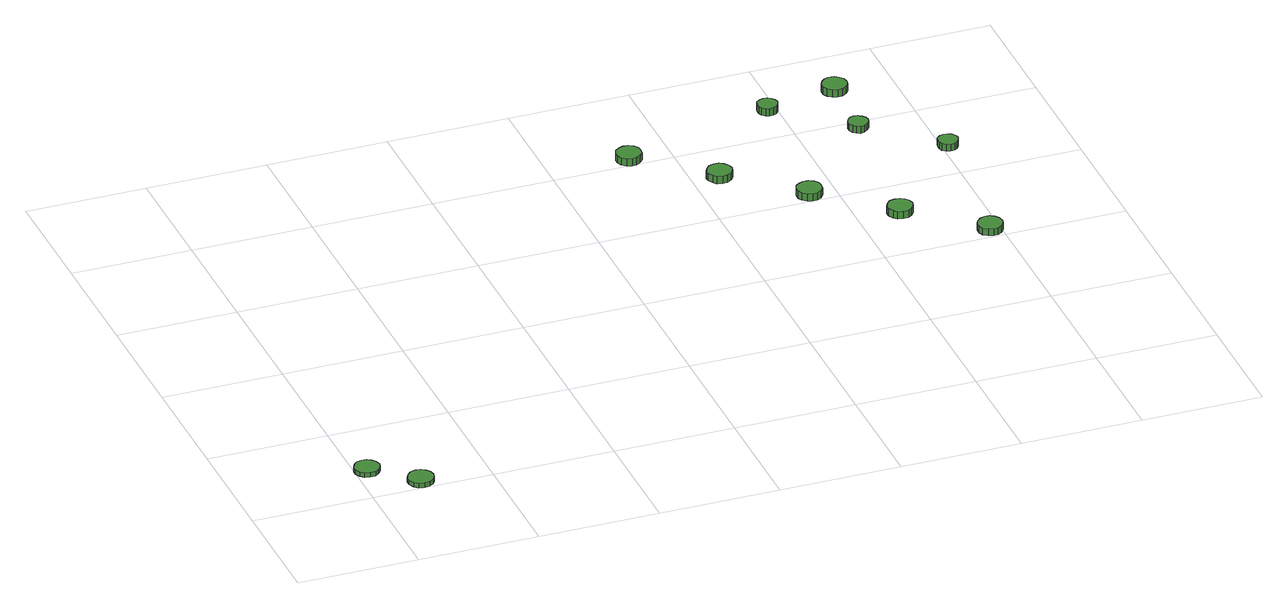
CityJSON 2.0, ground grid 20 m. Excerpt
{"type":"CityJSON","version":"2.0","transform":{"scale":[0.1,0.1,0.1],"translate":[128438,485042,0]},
"CityObjects":{
"tree1":{"type":"SolitaryVegetationObject","attributes":{"function":"something"},"geometry":[{"type":"MultiSurface","lod":"1","boundaries":[[[0,1,2,3,4,5,6,7,8,9,10,11,12,13,14]],[[15,16,17,18,19,20,21,22,23,24,25,26,27,28,29]],[[0,29,28,1]],[[1,28,27,2]],[[2,27,26,3]],[[3,26,25,4]],[[4,25,24,5]],[[5,24,23,6]],[[6,23,22,7]],[[7,22,21,8]],[[8,21,20,9]],[[9,20,19,10]],[[10,19,18,11]],[[11,18,17,12]],[[12,17,16,13]],[[13,16,15,14]],[[14,15,29,0]]]}]},
"tree2":{"type":"SolitaryVegetationObject","attributes":{"function":"something"},"geometry":[{"type":"MultiSurface","lod":"1","boundaries":[[[30,31,32,33,34,35,36,37,38,39,40,41,42,43,44]],[[45,46,47,48,49,50,51,52,53,54,55,56,57,58,59]],[[30,59,58,31]],[[31,58,57,32]],[[32,57,56,33]],[[33,56,55,34]],[[34,55,54,35]],[[35,54,53,36]],[[36,53,52,37]],[[37,52,51,38]],[[38,51,50,39]],[[39,50,49,40]],[[40,49,48,41]],[[41,48,47,42]],[[42,47,46,43]],[[43,46,45,44]],[[44,45,59,30]]]}]},
"tree3":{"type":"SolitaryVegetationObject","attributes":{"function":"something"},"geometry":[{"type":"MultiSurface","lod":"1","boundaries":[[[60,61,62,63,64,65,66,67,68,69,70,71,72,73,74]],[[75,76,77,78,79,80,81,82,83,84,85,86,87,88,89]],[[60,89,88,61]],[[61,88,87,62]],[[62,87,86,63]],[[63,86,85,64]],[[64,85,84,65]],[[65,84,83,66]],[[66,83,82,67]],[[67,82,81,68]],[[68,81,80,69]],[[69,80,79,70]],[[70,79,78,71]],[[71,78,77,72]],[[72,77,76,73]],[[73,76,75,74]],[[74,75,89,60]]]}]},
"tree4":{"type":"SolitaryVegetationObject","attributes":{"function":"something"},"geometry":[{"type":"MultiSurface","lod":"1","boundaries":[[[90,91,92,93,94,95,96,97,98,99,100,101,102,103,104]],[[105,106,107,108,109,110,111,112,113,114,115,116,117,118,119]],[[90,119,118,91]],[[91,118,117,92]],[[92,117,116,93]],[[93,116,115,94]],[[94,115,114,95]],[[95,114,113,96]],[[96,113,112,97]],[[97,112,111,98]],[[98,111,110,99]],[[99,110,109,100]],[[100,109,108,101]],[[101,108,107,102]],[[102,107,106,103]],[[103,106,105,104]],[[104,105,119,90]]]}]},
"tree5":{"type":"SolitaryVegetationObject","attributes":{"function":"something"},"geometry":[{"type":"MultiSurface","lod":"1","boundaries":[[[120,121,122,123,124,125,126,127,128,129,130,131,132,133,134]],[[135,136,137,138,139,140,141,142,143,144,145,146,147,148,149]],[[120,149,148,121]],[[121,148,147,122]],[[122,147,146,123]],[[123,146,145,124]],[[124,145,144,125]],[[125,144,143,126]],[[126,143,142,127]],[[127,142,141,128]],[[128,141,140,129]],[[129,140,139,130]],[[130,139,138,131]],[[131,138,137,132]],[[132,137,136,133]],[[133,136,135,134]],[[134,135,149,120]]]}]},
"tree6":{"type":"SolitaryVegetationObject","attributes":{"function":"something"},"geometry":[{"type":"MultiSurface","lod":"1","boundaries":[[[150,151,152,153,154,155,156,157,158,159,160,161,162,163,164]],[[165,166,167,168,169,170,171,172,173,174,175,176,177,178,179]],[[150,179,178,151]],[[151,178,177,152]],[[152,177,176,153]],[[153,176,175,154]],[[154,175,174,155]],[[155,174,173,156]],[[156,173,172,157]],[[157,172,171,158]],[[158,171,170,159]],[[159,170,169,160]],[[160,169,168,161]],[[161,168,167,162]],[[162,167,166,163]],[[163,166,165,164]],[[164,165,179,150]]]}]},
"tree7":{"type":"SolitaryVegetationObject","attributes":{"function":"something"},"geometry":[{"type":"MultiSurface","lod":"1","boundaries":[[[180,181,182,183,184,185,186,187,188,189,190,191,192,193,194]],[[195,196,197,198,199,200,201,202,203,204,205,206,207,208,209]],[[180,209,208,181]],[[181,208,207,182]],[[182,207,206,183]],[[183,206,205,184]],[[184,205,204,185]],[[185,204,203,186]],[[186,203,202,187]],[[187,202,201,188]],[[188,201,200,189]],[[189,200,199,190]],[[190,199,198,191]],[[191,198,197,192]],[[192,197,196,193]],[[193,196,195,194]],[[194,195,209,180]]]}]},
"tree8":{"type":"SolitaryVegetationObject","attributes":{"function":"something"},"geometry":[{"type":"MultiSurface","lod":"1","boundaries":[[[210,211,212,213,214,215,216,217,218,219,220,221,222,223,224]],[[225,226,227,228,229,230,231,232,233,234,235,236,237,238,239]],[[210,239,238,211]],[[211,238,237,212]],[[212,237,236,213]],[[213,236,235,214]],[[214,235,234,215]],[[215,234,233,216]],[[216,233,232,217]],[[217,232,231,218]],[[218,231,230,219]],[[219,230,229,220]],[[220,229,228,221]],[[221,228,227,222]],[[222,227,226,223]],[[223,226,225,224]],[[224,225,239,210]]]}]},
"tree9":{"type":"SolitaryVegetationObject","attributes":{"function":"something"},"geometry":[{"type":"MultiSurface","lod":"1","boundaries":[[[240,241,242,243,244,245,246,247,248,249,250,251,252,253,254]],[[255,256,257,258,259,260,261,262,263,264,265,266,267,268,269]],[[240,269,268,241]],[[241,268,267,242]],[[242,267,266,243]],[[243,266,265,244]],[[244,265,264,245]],[[245,264,263,246]],[[246,263,262,247]],[[247,262,261,248]],[[248,261,260,249]],[[249,260,259,250]],[[250,259,258,251]],[[251,258,257,252]],[[252,257,256,253]],[[253,256,255,254]],[[254,255,269,240]]]}]},
"tree10":{"type":"SolitaryVegetationObject","attributes":{"function":"something"},"geometry":[{"type":"MultiSurface","lod":"1","boundaries":[[[270,271,272,273,274,275,276,277,278,279,280,281,282,283,284]],[[285,286,287,288,289,290,291,292,293,294,295,296,297,298,299]],[[270,299,298,271]],[[271,298,297,272]],[[272,297,296,273]],[[273,296,295,274]],[[274,295,294,275]],[[275,294,293,276]],[[276,293,292,277]],[[277,292,291,278]],[[278,291,290,279]],[[279,290,289,280]],[[280,289,288,281]],[[281,288,287,282]],[[282,287,286,283]],[[283,286,285,284]],[[284,285,299,270]]]}]},
"tree11":{"type":"SolitaryVegetationObject","attributes":{"function":"something"},"geometry":[{"type":"MultiSurface","lod":"1","boundaries":[[[300,301,302,303,304,305,306,307,308,309,310,311,312,313,314]],[[315,316,317,318,319,320,321,322,323,324,325,326,327,328,329]],[[300,329,328,301]],[[301,328,327,302]],[[302,327,326,303]],[[303,326,325,304]],[[304,325,324,305]],[[305,324,323,306]],[[306,323,322,307]],[[307,322,321,308]],[[308,321,320,309]],[[309,320,319,310]],[[310,319,318,311]],[[311,318,317,312]],[[312,317,316,313]],[[313,316,315,314]],[[314,315,329,300]]]}]}
},
"vertices":[
[41,80,8],[39,88,8],[34,95,8],[27,99,8],[18,100,8],[10,98,8],[4,92,8],[0,84,8],[0,76,8],[4,68,8],[10,62,8],[18,60,8],[27,60,8],[34,65,8],[39,72,8],[39,72,0],[34,65,0],[27,60,0],[18,60,0],[10,62,0],[4,68,0],[0,76,0],[0,84,0],[4,92,0],[10,98,0],[18,100,0],[27,99,0],[34,95,0],[39,88,0],[41,80,0],
[109,22,8],[107,30,8],[102,37,8],[95,42,8],[86,43,8],[77,40,8],[71,34,8],[67,26,8],[67,17,8],[71,9,8],[77,3,8],[86,1,8],[95,2,8],[102,6,8],[107,13,8],[107,13,0],[102,6,0],[95,2,0],[86,1,0],[77,3,0],[71,9,0],[67,17,0],[67,26,0],[71,34,0],[77,40,0],[86,43,0],[95,42,0],[102,37,0],[107,30,0],[109,22,0],
[746,803,23],[745,811,23],[740,818,23],[732,822,23],[724,823,23],[716,820,23],[709,815,23],[706,807,23],[706,798,23],[709,791,23],[716,785,23],[724,782,23],[732,783,23],[740,788,23],[745,794,23],[745,794,10],[740,788,10],[732,783,10],[724,782,10],[716,785,10],[709,791,10],[706,798,10],[706,807,10],[709,815,10],[716,820,10],[724,823,10],[732,822,10],[740,818,10],[745,811,10],[746,803,10],
[860,703,23],[858,711,23],[853,718,23],[845,723,23],[837,723,23],[829,721,23],[823,715,23],[819,707,23],[819,699,23],[823,691,23],[829,685,23],[837,683,23],[845,684,23],[853,688,23],[858,695,23],[858,695,10],[853,688,10],[845,684,10],[837,683,10],[829,685,10],[823,691,10],[819,699,10],[819,707,10],[823,715,10],[829,721,10],[837,723,10],[845,723,10],[853,718,10],[858,711,10],[860,703,10],
[971,605,23],[970,613,23],[965,620,23],[957,624,23],[949,625,23],[941,622,23],[934,617,23],[931,609,23],[931,600,23],[934,593,23],[941,587,23],[949,584,23],[957,585,23],[965,589,23],[970,596,23],[970,596,10],[965,589,10],[957,585,10],[949,584,10],[941,587,10],[934,593,10],[931,600,10],[931,609,10],[934,617,10],[941,622,10],[949,625,10],[957,624,10],[965,620,10],[970,613,10],[971,605,10],
[1085,505,23],[1083,513,23],[1078,520,23],[1071,524,23],[1062,525,23],[1054,523,23],[1048,517,23],[1044,509,23],[1044,501,23],[1048,493,23],[1054,487,23],[1062,485,23],[1071,485,23],[1078,490,23],[1083,497,23],[1083,497,10],[1078,490,10],[1071,485,10],[1062,485,10],[1054,487,10],[1048,493,10],[1044,501,10],[1044,509,10],[1048,517,10],[1054,523,10],[1062,525,10],[1071,524,10],[1078,520,10],[1083,513,10],[1085,505,10],
[996,864,24],[994,870,24],[990,876,24],[984,880,24],[977,880,24],[971,878,24],[965,874,24],[963,867,24],[963,860,24],[965,854,24],[971,849,24],[977,847,24],[984,848,24],[990,851,24],[994,857,24],[994,857,11],[990,851,11],[984,848,11],[977,847,11],[971,849,11],[965,854,11],[963,860,11],[963,867,11],[965,874,11],[971,878,11],[977,880,11],[984,880,11],[990,876,11],[994,870,11],[996,864,11],
[1197,406,23],[1195,415,23],[1190,422,23],[1183,426,23],[1175,427,23],[1167,424,23],[1160,418,23],[1157,411,23],[1157,402,23],[1160,394,23],[1167,389,23],[1175,386,23],[1183,387,23],[1190,391,23],[1195,398,23],[1195,398,11],[1190,391,11],[1183,387,11],[1175,386,11],[1167,389,11],[1160,394,11],[1157,402,11],[1157,411,11],[1160,418,11],[1167,424,11],[1175,427,11],[1183,426,11],[1190,422,11],[1195,415,11],[1197,406,11],
[1109,764,24],[1107,771,24],[1103,776,24],[1097,780,24],[1090,781,24],[1084,779,24],[1079,774,24],[1076,768,24],[1076,761,24],[1079,754,24],[1084,750,24],[1090,747,24],[1097,748,24],[1103,752,24],[1107,757,24],[1107,757,12],[1103,752,12],[1097,748,12],[1090,747,12],[1084,750,12],[1079,754,12],[1076,761,12],[1076,768,12],[1079,774,12],[1084,779,12],[1090,781,12],[1097,780,12],[1103,776,12],[1107,771,12],[1109,764,12],
[1119,885,23],[1117,894,23],[1112,900,23],[1105,905,23],[1096,906,23],[1088,903,23],[1082,897,23],[1078,890,23],[1078,881,23],[1082,873,23],[1088,868,23],[1096,865,23],[1105,866,23],[1112,870,23],[1117,877,23],[1117,877,10],[1112,870,10],[1105,866,10],[1096,865,10],[1088,868,10],[1082,873,10],[1078,881,10],[1078,890,10],[1082,897,10],[1088,903,10],[1096,906,10],[1105,905,10],[1112,900,10],[1117,894,10],[1119,885,10],
[1221,666,23],[1219,672,23],[1215,678,23],[1209,681,23],[1202,682,23],[1196,680,23],[1190,675,23],[1188,669,23],[1188,662,23],[1190,656,23],[1196,651,23],[1202,649,23],[1209,650,23],[1215,653,23],[1219,659,23],[1219,659,11],[1215,653,11],[1209,650,11],[1202,649,11],[1196,651,11],[1190,656,11],[1188,662,11],[1188,669,11],[1190,675,11],[1196,680,11],[1202,682,11],[1209,681,11],[1215,678,11],[1219,672,11],[1221,666,11]
]}
